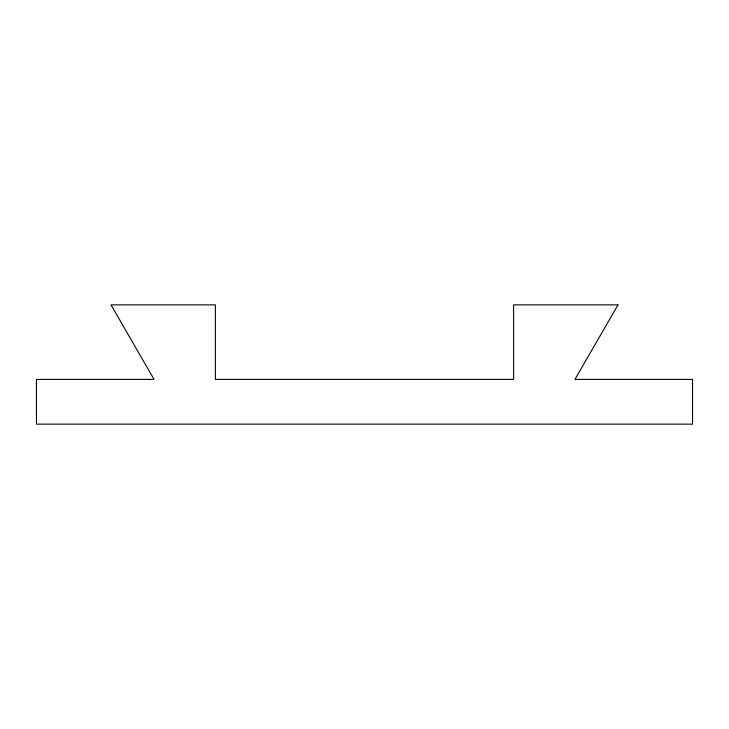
<?xml version="1.0" encoding="UTF-8"?>
<svg xmlns="http://www.w3.org/2000/svg" width="729" height="729" viewBox="0 0 729 729"><rect width="100%" height="100%" fill="white"/><g stroke="black" fill="none" stroke-linecap="round" stroke-linejoin="round"><path stroke-width="1.09" d="M617.992 304.859L574.944 379.408L692.55 379.408L692.55 424.141L36.45 424.141L36.45 379.408L154.056 379.408L111.008 304.859L215.383 304.859L215.383 379.408L513.617 379.408L513.617 304.859L617.992 304.859"/></g></svg>
